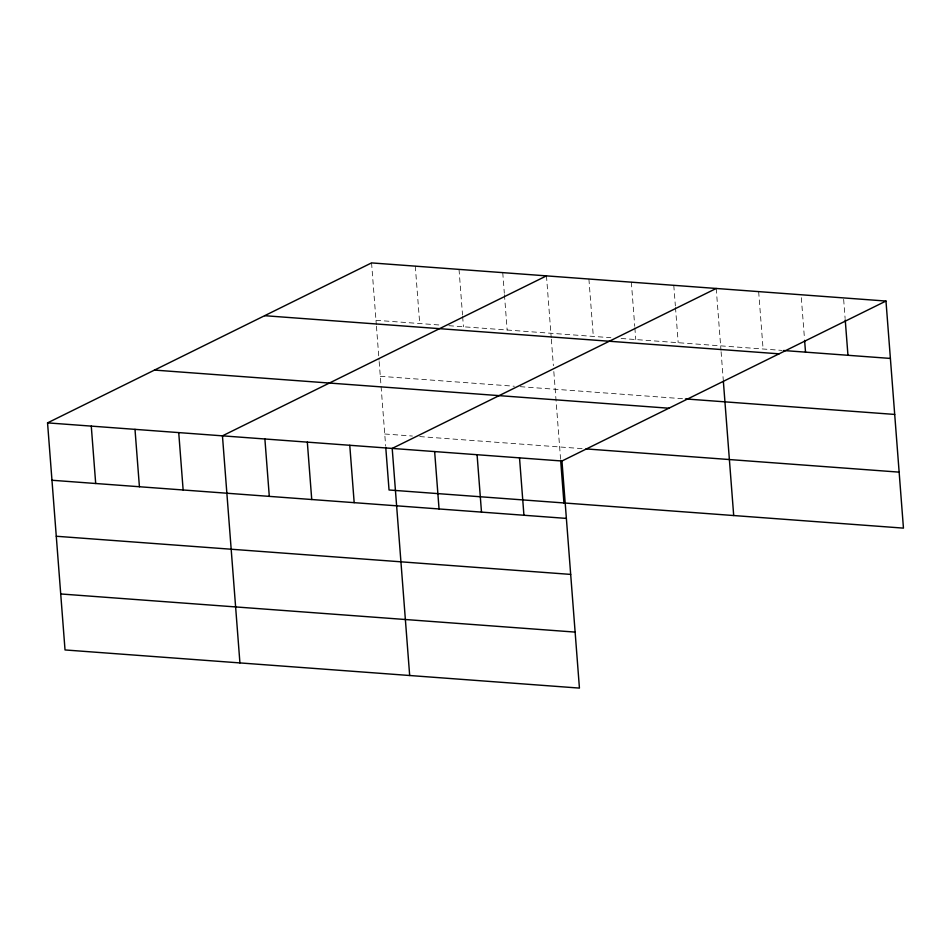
<?xml version="1.0" encoding="UTF-8"?>
<svg xmlns="http://www.w3.org/2000/svg" width="951" height="951" viewBox="0 0 951 951"><rect width="100%" height="100%" fill="white"/><g stroke="black" fill="none" stroke-linecap="round" stroke-linejoin="round"><path stroke-width="0.71" stroke-dasharray="4.75 3.57" d="M375.99 320.297L441.573 325.159M448.86 325.694L610.887 337.712M621.122 338.473L782.102 350.408M380.293 376.299L514.384 386.237M520.209 386.665L682.509 398.707M384.739 433.989L412.425 436.045M419.712 436.58L583.046 448.694M843.656 299.375L845.118 318.502M801.324 297.699L804.498 338.901M758.66 291.612L763.082 348.993M716.222 288.462L720.977 350.265M721.096 351.739L723.247 379.746M673.783 285.312L675.365 305.913M675.483 307.387L678.194 342.705M631.345 282.162L634.745 326.312M634.852 327.786L635.755 339.555M588.907 279.023L593.317 336.416M546.468 275.873L551.223 337.688M551.342 339.162L553.375 365.683M553.827 371.579L560.543 458.751M502.746 272.628L504.327 293.229M504.446 294.703L507.156 330.021M459.024 269.395L462.531 315.007M462.638 316.481L463.434 326.775M415.29 266.149L419.712 323.542M371.568 262.904L376.323 324.719M376.441 326.193L379.045 360.084M379.164 361.558L385.642 445.781"/><path stroke-width="1.43" d="M885.975 301.051L561.958 461.009L579.432 688.096L65.025 649.949L47.55 422.874L371.568 262.904L885.975 301.051L903.45 528.126L389.042 489.991L385.749 447.255M546.468 275.873L222.451 435.843L239.925 662.918M716.222 288.462L392.204 448.42L409.679 675.507M783.565 350.515L890.398 358.432M264.64 315.696L779.047 353.831M685.433 398.921L894.701 414.434M154.478 370.082L668.886 408.217M585.971 448.908L899.147 472.136M47.55 422.874L561.958 461.009M51.96 480.255L566.368 518.402M56.275 536.257L570.683 574.404M60.709 593.959L575.117 632.094M845.237 319.976L847.959 355.294M804.605 340.375L805.521 352.143M723.354 381.22L733.697 515.537M560.65 460.225L563.943 502.96M519.519 457.859L523.93 515.252M477.081 454.721L481.491 512.102M434.643 451.57L439.053 508.963M349.766 445.282L354.176 502.663M307.328 442.132L311.738 499.525M264.889 438.982L269.299 496.374M178.729 432.598L183.139 489.991M134.994 429.353L139.417 486.746M91.272 426.107L95.694 483.5"/></g></svg>
